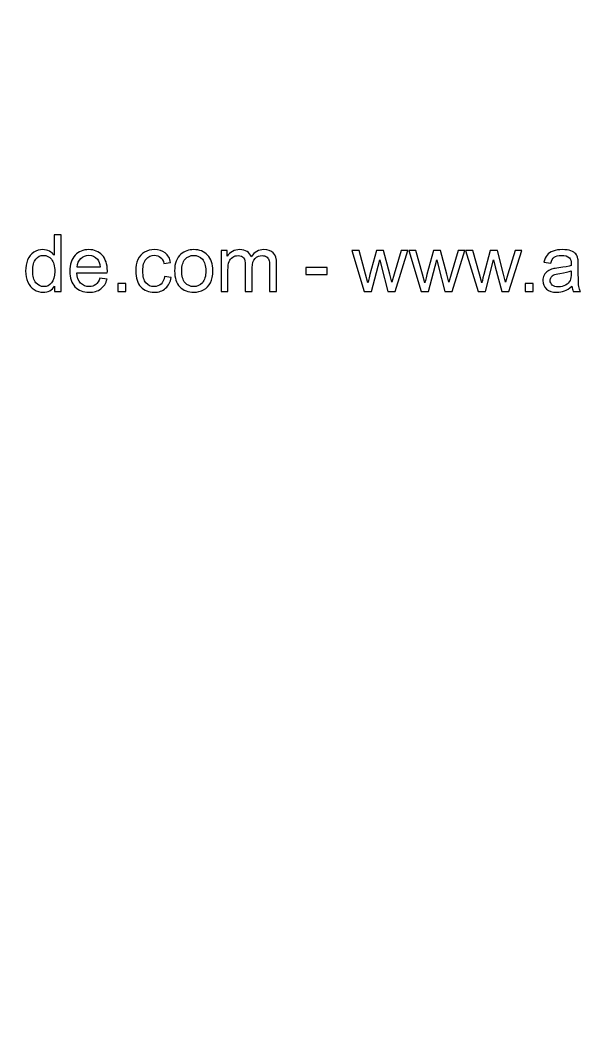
# Model space of a CAD drawing. Header units: millimetres. Extents: x -155 to 313, y -95 to 278.
# Drawn here: x -6.32 to 3.65, y 163.4 to 181.32 of the extents above; entities that cross this region are included whole.
import ezdxf

# ---------------------------------------------------------------- set-up
doc = ezdxf.new("R2010")
doc.units = ezdxf.units.MM
doc.header["$MEASUREMENT"] = 0
doc.layers.add('Layer 1', color=7, linetype='Continuous')

msp = doc.modelspace()

# ---------------------------------------------------------------- linework, layer by layer
at = {"layer": 'Layer 1', "color": 250, "lineweight": 20}
for points, knots in [([(-73.4549, 213.1171), (-73.4549, 213.1171), (-73.4549, 252.0068), (-73.4549, 252.0068), (-73.4549, 252.0068), (-73.4549, 258.2645), (-68.3312, 263.3881), (-62.0684, 263.3881), (-62.0684, 263.3881), (-62.0684, 263.3881), (-60.0864, 263.3881), (-60.0864, 263.3881), (-60.0864, 263.3881), (-59.4734, 271.3571), (-51.3971, 277.6608), (-41.5278, 277.6608), (-41.5278, 277.6608), (-31.6586, 277.6608), (-23.5874, 271.3571), (-22.9693, 263.3881), (-22.9693, 263.3881), (-22.9693, 263.3881), (-20.9873, 263.3881), (-20.9873, 263.3881), (-20.9873, 263.3881), (-14.7245, 263.3881), (-9.6008, 258.2645), (-9.6008, 252.0068), (-9.6008, 252.0068), (-9.6008, 252.0068), (-9.6008, 213.6228), (-9.6008, 213.6228), (-9.6008, 213.6228), (-7.5115, 213.2806), (-5.3762, 212.6778), (-3.2256, 211.7532), (-3.2256, 211.7532), (5.3921, 208.0599), (11.4659, 202.1036), (14.8323, 195.0285), (14.8323, 195.0285), (14.8323, 195.0285), (45.4261, 195.0285), (45.4261, 195.0285), (45.4261, 195.0285), (52.9506, 195.0285), (59.0908, 188.8986), (59.0908, 181.328), (59.0908, 181.328), (66.7124, 179.1519), (72.2907, 172.1024), (72.2907, 163.7401), (72.2907, 163.7401), (72.2907, 155.3777), (66.7124, 148.3282), (59.0908, 146.1521), (59.0908, 146.1521), (59.0908, 138.6122), (52.9506, 132.472), (45.4261, 132.472), (45.4261, 132.472), (45.4261, 132.472), (-4.564, 132.472), (-4.564, 132.472), (-4.564, 132.472), (-4.564, 132.472), (-4.564, -38.7846), (-4.564, -38.7846), (-4.564, -38.7846), (-4.564, -47.7957), (-11.9404, -55.167), (-20.9515, -55.167), (-20.9515, -55.167), (-20.9515, -55.167), (-22.4278, -55.167), (-22.4278, -55.167), (-22.4278, -55.167), (-22.4278, -55.167), (-22.4278, -59.9637), (-22.4278, -59.9637), (-22.4278, -59.9637), (-35.1629, -59.9637), (-47.8928, -59.9637), (-60.6279, -59.9637), (-60.6279, -59.9637), (-60.6279, -59.9637), (-60.6279, -55.167), (-60.6279, -55.167), (-60.6279, -55.167), (-60.6279, -55.167), (-62.1042, -55.167), (-62.1042, -55.167), (-62.1042, -55.167), (-71.1153, -55.167), (-78.4917, -47.7957), (-78.4917, -38.7846), (-78.4917, -38.7846), (-78.4917, -38.7846), (-78.4917, 132.472), (-78.4917, 132.472), (-78.4917, 132.472), (-95.155, 132.472), (-111.8184, 132.472), (-128.4817, 132.472), (-128.4817, 132.472), (-136.0063, 132.472), (-142.1516, 138.6122), (-142.1516, 146.1521), (-142.1516, 146.1521), (-149.7681, 148.3282), (-155.3464, 155.3777), (-155.3464, 163.7401), (-155.3464, 163.7401), (-155.3464, 172.1024), (-149.7681, 179.1519), (-142.1516, 181.328), (-142.1516, 181.328), (-142.1516, 188.8986), (-136.0063, 195.0285), (-128.4817, 195.0285), (-128.4817, 195.0285), (-128.4817, 195.0285), (-98.1128, 195.0285), (-98.1128, 195.0285), (-98.1128, 195.0285), (-92.9891, 206.3179), (-83.3906, 211.7992), (-73.4549, 213.1171)], [0, 0, 0, 0, 0.030303, 0.030303, 0.030303, 0.030303, 0.0606061, 0.0606061, 0.0606061, 0.0606061, 0.0909091, 0.0909091, 0.0909091, 0.0909091, 0.1212121, 0.1212121, 0.1212121, 0.1212121, 0.1515152, 0.1515152, 0.1515152, 0.1515152, 0.1818182, 0.1818182, 0.1818182, 0.1818182, 0.2121212, 0.2121212, 0.2121212, 0.2121212, 0.2424242, 0.2424242, 0.2424242, 0.2424242, 0.2727273, 0.2727273, 0.2727273, 0.2727273, 0.3030303, 0.3030303, 0.3030303, 0.3030303, 0.3333333, 0.3333333, 0.3333333, 0.3333333, 0.3636364, 0.3636364, 0.3636364, 0.3636364, 0.3939394, 0.3939394, 0.3939394, 0.3939394, 0.4242424, 0.4242424, 0.4242424, 0.4242424, 0.4545455, 0.4545455, 0.4545455, 0.4545455, 0.4848485, 0.4848485, 0.4848485, 0.4848485, 0.5151515, 0.5151515, 0.5151515, 0.5151515, 0.5454545, 0.5454545, 0.5454545, 0.5454545, 0.5757576, 0.5757576, 0.5757576, 0.5757576, 0.6060606, 0.6060606, 0.6060606, 0.6060606, 0.6363636, 0.6363636, 0.6363636, 0.6363636, 0.6666667, 0.6666667, 0.6666667, 0.6666667, 0.6969697, 0.6969697, 0.6969697, 0.6969697, 0.7272727, 0.7272727, 0.7272727, 0.7272727, 0.7575758, 0.7575758, 0.7575758, 0.7575758, 0.7878788, 0.7878788, 0.7878788, 0.7878788, 0.8181818, 0.8181818, 0.8181818, 0.8181818, 0.8484848, 0.8484848, 0.8484848, 0.8484848, 0.8787879, 0.8787879, 0.8787879, 0.8787879, 0.9090909, 0.9090909, 0.9090909, 0.9090909, 0.9393939, 0.9393939, 0.9393939, 0.9393939, 1, 1, 1, 1]), ([(-29.9881, 204.198), (-30.0546, 203.5288), (-30.121, 202.5225), (-29.9422, 202.2313), (-29.9422, 202.2313), (-29.6714, 201.7766), (-29.4007, 202.5633), (-29.2474, 202.2313), (-29.2474, 202.2313), (-29.0942, 201.8992), (-27.9193, 200.7192), (-27.6741, 200.566), (-27.6741, 200.566), (-27.434, 200.4127), (-23.4393, 198.0782), (-22.7139, 189.1182), (-22.7139, 189.1182), (-21.9885, 180.1633), (-21.5032, 176.4087), (-25.3753, 178.83), (-25.3753, 178.83), (-25.3089, 178.6206), (-25.2323, 178.3499), (-25.1557, 178.0332), (-25.1557, 178.0332), (-24.6193, 177.3231), (-24.0931, 176.3116), (-23.7407, 174.8966), (-23.7407, 174.8966), (-22.7752, 170.9632), (-20.6552, 163.5766), (-20.6552, 163.5766), (-20.6552, 163.5766), (-20.6552, 163.5766), (-22.5147, 163.3978), (-22.5147, 163.3978), (-22.5147, 163.3978), (-20.6501, 151.337), (-18.7396, 135.915), (-19.0206, 130.1733), (-19.0206, 130.1733), (29.0947, 176.6488), (6.5159, 199.8304), (-11.0924, 205.6998), (-11.0924, 205.6998), (-18.4382, 208.1467), (-24.9105, 206.7215), (-29.9881, 204.198)], [0, 0, 0, 0, 0.0769231, 0.0769231, 0.0769231, 0.0769231, 0.1538462, 0.1538462, 0.1538462, 0.1538462, 0.2307692, 0.2307692, 0.2307692, 0.2307692, 0.3076923, 0.3076923, 0.3076923, 0.3076923, 0.3846154, 0.3846154, 0.3846154, 0.3846154, 0.4615385, 0.4615385, 0.4615385, 0.4615385, 0.5384615, 0.5384615, 0.5384615, 0.5384615, 0.6153846, 0.6153846, 0.6153846, 0.6153846, 0.6923077, 0.6923077, 0.6923077, 0.6923077, 0.7692308, 0.7692308, 0.7692308, 0.7692308, 0.8461538, 0.8461538, 0.8461538, 0.8461538, 1, 1, 1, 1]), ([(53.8088, 183.0087), (53.8088, 183.0087), (51.9954, 185.0316), (51.9954, 185.0316), (51.9954, 185.0316), (51.9954, 185.0316), (49.196, 182.8912), (49.196, 182.8912), (49.196, 182.8912), (48.6954, 182.2884), (48.1794, 181.6345), (47.7146, 181.0471), (47.7146, 181.0471), (46.8155, 179.9079), (46.1259, 179.0344), (45.4669, 178.3448), (45.4669, 178.3448), (44.8028, 177.6551), (44.1745, 177.1443), (43.5258, 176.8889), (43.5258, 176.8889), (42.8821, 176.6335), (42.2231, 176.6335), (41.8042, 176.7101), (41.8042, 176.7101), (41.3803, 176.7867), (41.2015, 176.9349), (41.1861, 177.2976), (41.1861, 177.2976), (41.1708, 177.6551), (41.3241, 178.2273), (41.2934, 178.7688), (41.2934, 178.7688), (41.2628, 179.3051), (41.0533, 179.816), (40.9307, 180.0714), (40.9307, 180.0714), (40.8132, 180.3268), (40.7826, 180.3268), (40.6038, 180.6282), (40.6038, 180.6282), (40.4199, 180.9296), (40.093, 181.5272), (39.6996, 182.1147), (39.6996, 182.1147), (39.5208, 182.3854), (39.3267, 182.6511), (39.1326, 182.8912), (39.1326, 182.8912), (39.1326, 182.8912), (38.3306, 183.8975), (38.3306, 183.8975), (38.3306, 183.8975), (36.9003, 182.2833), (37.4877, 181.9972), (36.7112, 180.0714), (36.7112, 180.0714), (36.0676, 178.4674), (34.8058, 176.516), (33.6054, 175.0141), (33.6054, 175.0141), (32.4049, 173.5123), (31.2658, 172.46), (30.5915, 171.7397), (30.5915, 171.7397), (29.9121, 171.0194), (29.7026, 170.6312), (29.6005, 170.1663), (29.6005, 170.1663), (29.4932, 169.7015), (29.4932, 169.16), (29.3604, 168.8893), (29.3604, 168.8893), (29.2224, 168.6185), (28.9517, 168.6185), (28.5481, 168.7411), (28.5481, 168.7411), (28.1446, 168.8586), (27.6031, 169.0987), (26.985, 169.6861), (26.985, 169.6861), (26.372, 170.2685), (25.6824, 171.1982), (24.8855, 171.8163), (24.8855, 171.8163), (24.0886, 172.4293), (23.1895, 172.7307), (22.3313, 172.746), (22.3313, 172.746), (21.4782, 172.7614), (20.666, 172.4906), (19.9457, 171.9083), (19.9457, 171.9083), (19.2255, 171.3208), (18.5971, 170.4217), (18.1425, 169.7321), (18.1425, 169.7321), (17.693, 169.0374), (17.4273, 168.5572), (17.1566, 168.2456), (17.1566, 168.2456), (16.8858, 167.9289), (16.6151, 167.7807), (16.6917, 167.6428), (16.6917, 167.6428), (16.7632, 167.51), (17.1821, 167.3874), (17.5908, 167.2393), (17.5908, 167.2393), (17.9943, 167.086), (18.3826, 166.9072), (18.6431, 166.6058), (18.6431, 166.6058), (18.8934, 166.3095), (19.016, 165.8856), (19.3021, 165.5433), (19.3021, 165.5433), (19.5881, 165.1959), (20.0377, 164.9252), (20.3237, 164.7617), (20.3237, 164.7617), (20.6047, 164.5983), (20.7273, 164.537), (20.758, 164.1896), (20.758, 164.1896), (20.7886, 163.8473), (20.7273, 163.2139), (20.758, 162.8103), (20.758, 162.8103), (20.7886, 162.4068), (20.9061, 162.2229), (20.998, 162.1054), (20.998, 162.1054), (21.09, 161.9828), (21.1462, 161.9215), (21.1615, 161.4566), (21.1615, 161.4566), (21.1768, 160.9918), (21.1462, 160.1234), (21.09, 159.2498), (21.09, 159.2498), (21.0287, 158.3814), (20.9367, 157.513), (20.9827, 156.4607), (20.9827, 156.4607), (21.0287, 155.4084), (21.2075, 154.1773), (21.7796, 152.7827), (21.7796, 152.7827), (22.3466, 151.3881), (23.307, 149.825), (24.1346, 148.7573), (24.1346, 148.7573), (24.9621, 147.6948), (25.6517, 147.1227), (26.4027, 146.3564), (26.4027, 146.3564), (27.1536, 145.5902), (27.9607, 144.6298), (28.5941, 143.7921), (28.5941, 143.7921), (29.2224, 142.9492), (29.672, 142.2289), (30.1368, 141.4167), (30.1368, 141.4167), (30.6017, 140.6096), (31.087, 139.7054), (31.8328, 138.9596), (31.8328, 138.9596), (32.3794, 138.413), (33.0741, 137.943), (34.0089, 137.5905), (34.0089, 137.5905), (34.0089, 137.5905), (-6.3111, 137.5905), (-6.3111, 137.5905), (-6.3111, 137.5905), (1.3412, 145.9222), (8.9935, 155.204), (13.1159, 162.8512), (13.1159, 162.8512), (17.9688, 171.8623), (19.0977, 181.4251), (16.7428, 189.91), (16.7428, 189.91), (16.7428, 189.91), (45.4261, 189.91), (45.4261, 189.91), (45.4261, 189.91), (49.5587, 189.91), (53.0375, 186.9267), (53.8088, 183.0087)], [0, 0, 0, 0, 0.0204082, 0.0204082, 0.0204082, 0.0204082, 0.0408163, 0.0408163, 0.0408163, 0.0408163, 0.0612245, 0.0612245, 0.0612245, 0.0612245, 0.0816327, 0.0816327, 0.0816327, 0.0816327, 0.1020408, 0.1020408, 0.1020408, 0.1020408, 0.122449, 0.122449, 0.122449, 0.122449, 0.1428571, 0.1428571, 0.1428571, 0.1428571, 0.1632653, 0.1632653, 0.1632653, 0.1632653, 0.1836735, 0.1836735, 0.1836735, 0.1836735, 0.2040816, 0.2040816, 0.2040816, 0.2040816, 0.2244898, 0.2244898, 0.2244898, 0.2244898, 0.244898, 0.244898, 0.244898, 0.244898, 0.2653061, 0.2653061, 0.2653061, 0.2653061, 0.2857143, 0.2857143, 0.2857143, 0.2857143, 0.3061224, 0.3061224, 0.3061224, 0.3061224, 0.3265306, 0.3265306, 0.3265306, 0.3265306, 0.3469388, 0.3469388, 0.3469388, 0.3469388, 0.3673469, 0.3673469, 0.3673469, 0.3673469, 0.3877551, 0.3877551, 0.3877551, 0.3877551, 0.4081633, 0.4081633, 0.4081633, 0.4081633, 0.4285714, 0.4285714, 0.4285714, 0.4285714, 0.4489796, 0.4489796, 0.4489796, 0.4489796, 0.4693878, 0.4693878, 0.4693878, 0.4693878, 0.4897959, 0.4897959, 0.4897959, 0.4897959, 0.5102041, 0.5102041, 0.5102041, 0.5102041, 0.5306122, 0.5306122, 0.5306122, 0.5306122, 0.5510204, 0.5510204, 0.5510204, 0.5510204, 0.5714286, 0.5714286, 0.5714286, 0.5714286, 0.5918367, 0.5918367, 0.5918367, 0.5918367, 0.6122449, 0.6122449, 0.6122449, 0.6122449, 0.6326531, 0.6326531, 0.6326531, 0.6326531, 0.6530612, 0.6530612, 0.6530612, 0.6530612, 0.6734694, 0.6734694, 0.6734694, 0.6734694, 0.6938776, 0.6938776, 0.6938776, 0.6938776, 0.7142857, 0.7142857, 0.7142857, 0.7142857, 0.7346939, 0.7346939, 0.7346939, 0.7346939, 0.755102, 0.755102, 0.755102, 0.755102, 0.7755102, 0.7755102, 0.7755102, 0.7755102, 0.7959184, 0.7959184, 0.7959184, 0.7959184, 0.8163265, 0.8163265, 0.8163265, 0.8163265, 0.8367347, 0.8367347, 0.8367347, 0.8367347, 0.8571429, 0.8571429, 0.8571429, 0.8571429, 0.877551, 0.877551, 0.877551, 0.877551, 0.8979592, 0.8979592, 0.8979592, 0.8979592, 0.9183673, 0.9183673, 0.9183673, 0.9183673, 0.9387755, 0.9387755, 0.9387755, 0.9387755, 0.9591837, 0.9591837, 0.9591837, 0.9591837, 1, 1, 1, 1])]:
    msp.add_open_spline(points, degree=3, knots=knots, dxfattribs=at)
at = {"layer": 'Layer 1', "color": 7}
for points, knots in [([(-5.7156, 176.5313), (-5.7156, 176.5313), (-5.7156, 176.623), (-5.7156, 176.623), (-5.7156, 176.623), (-5.7614, 176.5517), (-5.8287, 176.516), (-5.9177, 176.516), (-5.9177, 176.516), (-5.9753, 176.516), (-6.0282, 176.5318), (-6.0763, 176.5636), (-6.0763, 176.5636), (-6.1246, 176.5952), (-6.162, 176.6395), (-6.1887, 176.6962), (-6.1887, 176.6962), (-6.2152, 176.7531), (-6.2284, 176.8183), (-6.2284, 176.8922), (-6.2284, 176.8922), (-6.2284, 176.9642), (-6.2163, 177.0294), (-6.1924, 177.0882), (-6.1924, 177.0882), (-6.1683, 177.1467), (-6.1323, 177.1918), (-6.0842, 177.2229), (-6.0842, 177.2229), (-6.0364, 177.2542), (-5.9825, 177.2698), (-5.9233, 177.2698), (-5.9233, 177.2698), (-5.8796, 177.2698), (-5.8408, 177.2605), (-5.8069, 177.2422), (-5.8069, 177.2422), (-5.773, 177.2238), (-5.7454, 177.1997), (-5.724, 177.1702), (-5.724, 177.1702), (-5.724, 177.1702), (-5.724, 177.529), (-5.724, 177.529), (-5.724, 177.529), (-5.724, 177.529), (-5.6014, 177.529), (-5.6014, 177.529), (-5.6014, 177.529), (-5.6014, 177.529), (-5.6014, 176.5313), (-5.6014, 176.5313), (-5.6014, 176.5313), (-5.6014, 176.5313), (-5.7156, 176.5313), (-5.7156, 176.5313)], [0, 0, 0, 0, 0.0666667, 0.0666667, 0.0666667, 0.0666667, 0.1333333, 0.1333333, 0.1333333, 0.1333333, 0.2, 0.2, 0.2, 0.2, 0.2666667, 0.2666667, 0.2666667, 0.2666667, 0.3333333, 0.3333333, 0.3333333, 0.3333333, 0.4, 0.4, 0.4, 0.4, 0.4666667, 0.4666667, 0.4666667, 0.4666667, 0.5333333, 0.5333333, 0.5333333, 0.5333333, 0.6, 0.6, 0.6, 0.6, 0.6666667, 0.6666667, 0.6666667, 0.6666667, 0.7333333, 0.7333333, 0.7333333, 0.7333333, 0.8, 0.8, 0.8, 0.8, 0.8666667, 0.8666667, 0.8666667, 0.8666667, 1, 1, 1, 1]), ([(-4.9142, 176.7654), (-4.9142, 176.7654), (-4.7874, 176.7487), (-4.7874, 176.7487), (-4.7874, 176.7487), (-4.8071, 176.6751), (-4.844, 176.6177), (-4.8979, 176.577), (-4.8979, 176.577), (-4.9518, 176.5364), (-5.0205, 176.516), (-5.1044, 176.516), (-5.1044, 176.516), (-5.2098, 176.516), (-5.2934, 176.5485), (-5.3552, 176.6135), (-5.3552, 176.6135), (-5.417, 176.6783), (-5.4478, 176.7696), (-5.4478, 176.8868), (-5.4478, 176.8868), (-5.4478, 177.0081), (-5.4167, 177.1024), (-5.3543, 177.1692), (-5.3543, 177.1692), (-5.2918, 177.2364), (-5.2107, 177.2698), (-5.1111, 177.2698), (-5.1111, 177.2698), (-5.0147, 177.2698), (-4.936, 177.2371), (-4.8749, 177.1713), (-4.8749, 177.1713), (-4.8138, 177.1056), (-4.7832, 177.0132), (-4.7832, 176.894), (-4.7832, 176.894), (-4.7832, 176.8868), (-4.7834, 176.8759), (-4.7839, 176.8615), (-4.7839, 176.8615), (-4.7839, 176.8615), (-5.3224, 176.8615), (-5.3224, 176.8615), (-5.3224, 176.8615), (-5.3178, 176.7823), (-5.2955, 176.7215), (-5.2551, 176.6795), (-5.2551, 176.6795), (-5.2149, 176.6374), (-5.1645, 176.6163), (-5.1044, 176.6163), (-5.1044, 176.6163), (-5.0596, 176.6163), (-5.0212, 176.6281), (-4.9896, 176.6518), (-4.9896, 176.6518), (-4.9578, 176.6755), (-4.9328, 176.7134), (-4.9142, 176.7654)], [0, 0, 0, 0, 0.0625, 0.0625, 0.0625, 0.0625, 0.125, 0.125, 0.125, 0.125, 0.1875, 0.1875, 0.1875, 0.1875, 0.25, 0.25, 0.25, 0.25, 0.3125, 0.3125, 0.3125, 0.3125, 0.375, 0.375, 0.375, 0.375, 0.4375, 0.4375, 0.4375, 0.4375, 0.5, 0.5, 0.5, 0.5, 0.5625, 0.5625, 0.5625, 0.5625, 0.625, 0.625, 0.625, 0.625, 0.6875, 0.6875, 0.6875, 0.6875, 0.75, 0.75, 0.75, 0.75, 0.8125, 0.8125, 0.8125, 0.8125, 0.875, 0.875, 0.875, 0.875, 1, 1, 1, 1]), ([(-3.773, 176.796), (-3.773, 176.796), (-3.6531, 176.7793), (-3.6531, 176.7793), (-3.6531, 176.7793), (-3.6664, 176.6969), (-3.6998, 176.6326), (-3.7539, 176.5859), (-3.7539, 176.5859), (-3.808, 176.5392), (-3.8747, 176.516), (-3.9534, 176.516), (-3.9534, 176.516), (-4.0521, 176.516), (-4.1315, 176.5483), (-4.1915, 176.6128), (-4.1915, 176.6128), (-4.2516, 176.6774), (-4.2816, 176.7698), (-4.2816, 176.8901), (-4.2816, 176.8901), (-4.2816, 176.9681), (-4.2686, 177.0362), (-4.2428, 177.0947), (-4.2428, 177.0947), (-4.217, 177.153), (-4.1778, 177.1969), (-4.1248, 177.2259), (-4.1248, 177.2259), (-4.0721, 177.2552), (-4.0147, 177.2698), (-3.9525, 177.2698), (-3.9525, 177.2698), (-3.8742, 177.2698), (-3.8099, 177.2501), (-3.7602, 177.2104), (-3.7602, 177.2104), (-3.7103, 177.1706), (-3.6782, 177.1142), (-3.6643, 177.0413), (-3.6643, 177.0413), (-3.6643, 177.0413), (-3.7827, 177.0232), (-3.7827, 177.0232), (-3.7827, 177.0232), (-3.7941, 177.0717), (-3.8141, 177.1082), (-3.8431, 177.1328), (-3.8431, 177.1328), (-3.8719, 177.1572), (-3.9067, 177.1695), (-3.9476, 177.1695), (-3.9476, 177.1695), (-4.0094, 177.1695), (-4.0595, 177.1474), (-4.0983, 177.1033), (-4.0983, 177.1033), (-4.1369, 177.0589), (-4.1562, 176.9893), (-4.1562, 176.8936), (-4.1562, 176.8936), (-4.1562, 176.7965), (-4.1376, 176.7261), (-4.1004, 176.6823), (-4.1004, 176.6823), (-4.063, 176.6384), (-4.0145, 176.6163), (-3.9548, 176.6163), (-3.9548, 176.6163), (-3.9065, 176.6163), (-3.8663, 176.6309), (-3.8343, 176.6604), (-3.8343, 176.6604), (-3.802, 176.6897), (-3.7816, 176.735), (-3.773, 176.796)], [0, 0, 0, 0, 0.05, 0.05, 0.05, 0.05, 0.1, 0.1, 0.1, 0.1, 0.15, 0.15, 0.15, 0.15, 0.2, 0.2, 0.2, 0.2, 0.25, 0.25, 0.25, 0.25, 0.3, 0.3, 0.3, 0.3, 0.35, 0.35, 0.35, 0.35, 0.4, 0.4, 0.4, 0.4, 0.45, 0.45, 0.45, 0.45, 0.5, 0.5, 0.5, 0.5, 0.55, 0.55, 0.55, 0.55, 0.6, 0.6, 0.6, 0.6, 0.65, 0.65, 0.65, 0.65, 0.7, 0.7, 0.7, 0.7, 0.75, 0.75, 0.75, 0.75, 0.8, 0.8, 0.8, 0.8, 0.85, 0.85, 0.85, 0.85, 0.9, 0.9, 0.9, 0.9, 1, 1, 1, 1]), ([(-3.5946, 176.8929), (-3.5946, 177.0264), (-3.5575, 177.1254), (-3.4829, 177.1897), (-3.4829, 177.1897), (-3.4209, 177.2431), (-3.345, 177.2698), (-3.2556, 177.2698), (-3.2556, 177.2698), (-3.1564, 177.2698), (-3.0751, 177.2373), (-3.0119, 177.1723), (-3.0119, 177.1723), (-2.949, 177.1075), (-2.9174, 177.0176), (-2.9174, 176.9031), (-2.9174, 176.9031), (-2.9174, 176.8102), (-2.9314, 176.7373), (-2.9592, 176.6841), (-2.9592, 176.6841), (-2.9871, 176.6309), (-3.0277, 176.5896), (-3.0811, 176.5601), (-3.0811, 176.5601), (-3.1343, 176.5306), (-3.1926, 176.516), (-3.2556, 176.516), (-3.2556, 176.516), (-3.3568, 176.516), (-3.4386, 176.5483), (-3.501, 176.613), (-3.501, 176.613), (-3.5635, 176.6778), (-3.5946, 176.7712), (-3.5946, 176.8929)], [0, 0, 0, 0, 0.1, 0.1, 0.1, 0.1, 0.2, 0.2, 0.2, 0.2, 0.3, 0.3, 0.3, 0.3, 0.4, 0.4, 0.4, 0.4, 0.5, 0.5, 0.5, 0.5, 0.6, 0.6, 0.6, 0.6, 0.7, 0.7, 0.7, 0.7, 0.8, 0.8, 0.8, 0.8, 1, 1, 1, 1]), ([(-2.7736, 176.5313), (-2.7736, 176.5313), (-2.7736, 177.2545), (-2.7736, 177.2545), (-2.7736, 177.2545), (-2.7736, 177.2545), (-2.6636, 177.2545), (-2.6636, 177.2545), (-2.6636, 177.2545), (-2.6636, 177.2545), (-2.6636, 177.1523), (-2.6636, 177.1523), (-2.6636, 177.1523), (-2.641, 177.1876), (-2.6108, 177.2162), (-2.5732, 177.2375), (-2.5732, 177.2375), (-2.5356, 177.2591), (-2.4929, 177.2698), (-2.4448, 177.2698), (-2.4448, 177.2698), (-2.3914, 177.2698), (-2.3475, 177.2587), (-2.3133, 177.2366), (-2.3133, 177.2366), (-2.2792, 177.2143), (-2.2551, 177.1834), (-2.2411, 177.1435), (-2.2411, 177.1435), (-2.1835, 177.2278), (-2.109, 177.2698), (-2.017, 177.2698), (-2.017, 177.2698), (-1.945, 177.2698), (-1.8895, 177.2501), (-1.851, 177.2104), (-1.851, 177.2104), (-1.8122, 177.1706), (-1.7927, 177.1096), (-1.7927, 177.0271), (-1.7927, 177.0271), (-1.7927, 177.0271), (-1.7927, 176.5313), (-1.7927, 176.5313), (-1.7927, 176.5313), (-1.7927, 176.5313), (-1.9153, 176.5313), (-1.9153, 176.5313), (-1.9153, 176.5313), (-1.9153, 176.5313), (-1.9153, 176.9865), (-1.9153, 176.9865), (-1.9153, 176.9865), (-1.9153, 177.0352), (-1.9195, 177.0705), (-1.9274, 177.0921), (-1.9274, 177.0921), (-1.9353, 177.1137), (-1.9497, 177.1309), (-1.9708, 177.1442), (-1.9708, 177.1442), (-1.9917, 177.1574), (-2.0163, 177.1639), (-2.0444, 177.1639), (-2.0444, 177.1639), (-2.0955, 177.1639), (-2.1378, 177.147), (-2.1715, 177.1133), (-2.1715, 177.1133), (-2.2051, 177.0794), (-2.2218, 177.0253), (-2.2218, 176.9509), (-2.2218, 176.9509), (-2.2218, 176.9509), (-2.2218, 176.5313), (-2.2218, 176.5313), (-2.2218, 176.5313), (-2.2218, 176.5313), (-2.3445, 176.5313), (-2.3445, 176.5313), (-2.3445, 176.5313), (-2.3445, 176.5313), (-2.3445, 177.0006), (-2.3445, 177.0006), (-2.3445, 177.0006), (-2.3445, 177.055), (-2.3545, 177.0959), (-2.3744, 177.123), (-2.3744, 177.123), (-2.3944, 177.1502), (-2.4271, 177.1639), (-2.4724, 177.1639), (-2.4724, 177.1639), (-2.5068, 177.1639), (-2.5386, 177.1548), (-2.5679, 177.1367), (-2.5679, 177.1367), (-2.5971, 177.1186), (-2.6183, 177.0921), (-2.6315, 177.0571), (-2.6315, 177.0571), (-2.6445, 177.0222), (-2.651, 176.9718), (-2.651, 176.9061), (-2.651, 176.9061), (-2.651, 176.9061), (-2.651, 176.5313), (-2.651, 176.5313), (-2.651, 176.5313), (-2.651, 176.5313), (-2.7736, 176.5313), (-2.7736, 176.5313)], [0, 0, 0, 0, 0.0344828, 0.0344828, 0.0344828, 0.0344828, 0.0689655, 0.0689655, 0.0689655, 0.0689655, 0.1034483, 0.1034483, 0.1034483, 0.1034483, 0.137931, 0.137931, 0.137931, 0.137931, 0.1724138, 0.1724138, 0.1724138, 0.1724138, 0.2068966, 0.2068966, 0.2068966, 0.2068966, 0.2413793, 0.2413793, 0.2413793, 0.2413793, 0.2758621, 0.2758621, 0.2758621, 0.2758621, 0.3103448, 0.3103448, 0.3103448, 0.3103448, 0.3448276, 0.3448276, 0.3448276, 0.3448276, 0.3793103, 0.3793103, 0.3793103, 0.3793103, 0.4137931, 0.4137931, 0.4137931, 0.4137931, 0.4482759, 0.4482759, 0.4482759, 0.4482759, 0.4827586, 0.4827586, 0.4827586, 0.4827586, 0.5172414, 0.5172414, 0.5172414, 0.5172414, 0.5517241, 0.5517241, 0.5517241, 0.5517241, 0.5862069, 0.5862069, 0.5862069, 0.5862069, 0.6206897, 0.6206897, 0.6206897, 0.6206897, 0.6551724, 0.6551724, 0.6551724, 0.6551724, 0.6896552, 0.6896552, 0.6896552, 0.6896552, 0.7241379, 0.7241379, 0.7241379, 0.7241379, 0.7586207, 0.7586207, 0.7586207, 0.7586207, 0.7931034, 0.7931034, 0.7931034, 0.7931034, 0.8275862, 0.8275862, 0.8275862, 0.8275862, 0.862069, 0.862069, 0.862069, 0.862069, 0.8965517, 0.8965517, 0.8965517, 0.8965517, 0.9310345, 0.9310345, 0.9310345, 0.9310345, 1, 1, 1, 1]), ([(-0.2447, 176.5313), (-0.2447, 176.5313), (-0.4632, 177.2545), (-0.4632, 177.2545), (-0.4632, 177.2545), (-0.4632, 177.2545), (-0.335, 177.2545), (-0.335, 177.2545), (-0.335, 177.2545), (-0.335, 177.2545), (-0.2196, 176.8372), (-0.2196, 176.8372), (-0.2196, 176.8372), (-0.2196, 176.8372), (-0.1787, 176.6818), (-0.1787, 176.6818), (-0.1787, 176.6818), (-0.1771, 176.6895), (-0.1646, 176.7391), (-0.1413, 176.8309), (-0.1413, 176.8309), (-0.1413, 176.8309), (-0.0269, 177.2545), (-0.0269, 177.2545), (-0.0269, 177.2545), (-0.0269, 177.2545), (0.0988, 177.2545), (0.0988, 177.2545), (0.0988, 177.2545), (0.0988, 177.2545), (0.2077, 176.8346), (0.2077, 176.8346), (0.2077, 176.8346), (0.2077, 176.8346), (0.2432, 176.6969), (0.2432, 176.6969), (0.2432, 176.6969), (0.2432, 176.6969), (0.2848, 176.8365), (0.2848, 176.8365), (0.2848, 176.8365), (0.2848, 176.8365), (0.4097, 177.2545), (0.4097, 177.2545), (0.4097, 177.2545), (0.4097, 177.2545), (0.5289, 177.2545), (0.5289, 177.2545), (0.5289, 177.2545), (0.5289, 177.2545), (0.302, 176.5313), (0.302, 176.5313), (0.302, 176.5313), (0.302, 176.5313), (0.1752, 176.5313), (0.1752, 176.5313), (0.1752, 176.5313), (0.1752, 176.5313), (0.0605, 176.964), (0.0605, 176.964), (0.0605, 176.964), (0.0605, 176.964), (0.0314, 177.0877), (0.0314, 177.0877), (0.0314, 177.0877), (0.0314, 177.0877), (-0.1149, 176.5313), (-0.1149, 176.5313), (-0.1149, 176.5313), (-0.1149, 176.5313), (-0.2447, 176.5313), (-0.2447, 176.5313)], [0, 0, 0, 0, 0.0526316, 0.0526316, 0.0526316, 0.0526316, 0.1052632, 0.1052632, 0.1052632, 0.1052632, 0.1578947, 0.1578947, 0.1578947, 0.1578947, 0.2105263, 0.2105263, 0.2105263, 0.2105263, 0.2631579, 0.2631579, 0.2631579, 0.2631579, 0.3157895, 0.3157895, 0.3157895, 0.3157895, 0.3684211, 0.3684211, 0.3684211, 0.3684211, 0.4210526, 0.4210526, 0.4210526, 0.4210526, 0.4736842, 0.4736842, 0.4736842, 0.4736842, 0.5263158, 0.5263158, 0.5263158, 0.5263158, 0.5789474, 0.5789474, 0.5789474, 0.5789474, 0.6315789, 0.6315789, 0.6315789, 0.6315789, 0.6842105, 0.6842105, 0.6842105, 0.6842105, 0.7368421, 0.7368421, 0.7368421, 0.7368421, 0.7894737, 0.7894737, 0.7894737, 0.7894737, 0.8421053, 0.8421053, 0.8421053, 0.8421053, 0.8947368, 0.8947368, 0.8947368, 0.8947368, 1, 1, 1, 1]), ([(0.7616, 176.5313), (0.7616, 176.5313), (0.5431, 177.2545), (0.5431, 177.2545), (0.5431, 177.2545), (0.5431, 177.2545), (0.6713, 177.2545), (0.6713, 177.2545), (0.6713, 177.2545), (0.6713, 177.2545), (0.7867, 176.8372), (0.7867, 176.8372), (0.7867, 176.8372), (0.7867, 176.8372), (0.8276, 176.6818), (0.8276, 176.6818), (0.8276, 176.6818), (0.8292, 176.6895), (0.8417, 176.7391), (0.865, 176.8309), (0.865, 176.8309), (0.865, 176.8309), (0.9794, 177.2545), (0.9794, 177.2545), (0.9794, 177.2545), (0.9794, 177.2545), (1.1051, 177.2545), (1.1051, 177.2545), (1.1051, 177.2545), (1.1051, 177.2545), (1.214, 176.8346), (1.214, 176.8346), (1.214, 176.8346), (1.214, 176.8346), (1.2495, 176.6969), (1.2495, 176.6969), (1.2495, 176.6969), (1.2495, 176.6969), (1.2911, 176.8365), (1.2911, 176.8365), (1.2911, 176.8365), (1.2911, 176.8365), (1.416, 177.2545), (1.416, 177.2545), (1.416, 177.2545), (1.416, 177.2545), (1.5352, 177.2545), (1.5352, 177.2545), (1.5352, 177.2545), (1.5352, 177.2545), (1.3083, 176.5313), (1.3083, 176.5313), (1.3083, 176.5313), (1.3083, 176.5313), (1.1815, 176.5313), (1.1815, 176.5313), (1.1815, 176.5313), (1.1815, 176.5313), (1.0668, 176.964), (1.0668, 176.964), (1.0668, 176.964), (1.0668, 176.964), (1.0377, 177.0877), (1.0377, 177.0877), (1.0377, 177.0877), (1.0377, 177.0877), (0.8914, 176.5313), (0.8914, 176.5313), (0.8914, 176.5313), (0.8914, 176.5313), (0.7616, 176.5313), (0.7616, 176.5313)], [0, 0, 0, 0, 0.0526316, 0.0526316, 0.0526316, 0.0526316, 0.1052632, 0.1052632, 0.1052632, 0.1052632, 0.1578947, 0.1578947, 0.1578947, 0.1578947, 0.2105263, 0.2105263, 0.2105263, 0.2105263, 0.2631579, 0.2631579, 0.2631579, 0.2631579, 0.3157895, 0.3157895, 0.3157895, 0.3157895, 0.3684211, 0.3684211, 0.3684211, 0.3684211, 0.4210526, 0.4210526, 0.4210526, 0.4210526, 0.4736842, 0.4736842, 0.4736842, 0.4736842, 0.5263158, 0.5263158, 0.5263158, 0.5263158, 0.5789474, 0.5789474, 0.5789474, 0.5789474, 0.6315789, 0.6315789, 0.6315789, 0.6315789, 0.6842105, 0.6842105, 0.6842105, 0.6842105, 0.7368421, 0.7368421, 0.7368421, 0.7368421, 0.7894737, 0.7894737, 0.7894737, 0.7894737, 0.8421053, 0.8421053, 0.8421053, 0.8421053, 0.8947368, 0.8947368, 0.8947368, 0.8947368, 1, 1, 1, 1]), ([(1.7679, 176.5313), (1.7679, 176.5313), (1.5494, 177.2545), (1.5494, 177.2545), (1.5494, 177.2545), (1.5494, 177.2545), (1.6776, 177.2545), (1.6776, 177.2545), (1.6776, 177.2545), (1.6776, 177.2545), (1.793, 176.8372), (1.793, 176.8372), (1.793, 176.8372), (1.793, 176.8372), (1.8339, 176.6818), (1.8339, 176.6818), (1.8339, 176.6818), (1.8355, 176.6895), (1.848, 176.7391), (1.8713, 176.8309), (1.8713, 176.8309), (1.8713, 176.8309), (1.9857, 177.2545), (1.9857, 177.2545), (1.9857, 177.2545), (1.9857, 177.2545), (2.1114, 177.2545), (2.1114, 177.2545), (2.1114, 177.2545), (2.1114, 177.2545), (2.2203, 176.8346), (2.2203, 176.8346), (2.2203, 176.8346), (2.2203, 176.8346), (2.2558, 176.6969), (2.2558, 176.6969), (2.2558, 176.6969), (2.2558, 176.6969), (2.2974, 176.8365), (2.2974, 176.8365), (2.2974, 176.8365), (2.2974, 176.8365), (2.4223, 177.2545), (2.4223, 177.2545), (2.4223, 177.2545), (2.4223, 177.2545), (2.5415, 177.2545), (2.5415, 177.2545), (2.5415, 177.2545), (2.5415, 177.2545), (2.3146, 176.5313), (2.3146, 176.5313), (2.3146, 176.5313), (2.3146, 176.5313), (2.1878, 176.5313), (2.1878, 176.5313), (2.1878, 176.5313), (2.1878, 176.5313), (2.0731, 176.964), (2.0731, 176.964), (2.0731, 176.964), (2.0731, 176.964), (2.044, 177.0877), (2.044, 177.0877), (2.044, 177.0877), (2.044, 177.0877), (1.8977, 176.5313), (1.8977, 176.5313), (1.8977, 176.5313), (1.8977, 176.5313), (1.7679, 176.5313), (1.7679, 176.5313)], [0, 0, 0, 0, 0.0526316, 0.0526316, 0.0526316, 0.0526316, 0.1052632, 0.1052632, 0.1052632, 0.1052632, 0.1578947, 0.1578947, 0.1578947, 0.1578947, 0.2105263, 0.2105263, 0.2105263, 0.2105263, 0.2631579, 0.2631579, 0.2631579, 0.2631579, 0.3157895, 0.3157895, 0.3157895, 0.3157895, 0.3684211, 0.3684211, 0.3684211, 0.3684211, 0.4210526, 0.4210526, 0.4210526, 0.4210526, 0.4736842, 0.4736842, 0.4736842, 0.4736842, 0.5263158, 0.5263158, 0.5263158, 0.5263158, 0.5789474, 0.5789474, 0.5789474, 0.5789474, 0.6315789, 0.6315789, 0.6315789, 0.6315789, 0.6842105, 0.6842105, 0.6842105, 0.6842105, 0.7368421, 0.7368421, 0.7368421, 0.7368421, 0.7894737, 0.7894737, 0.7894737, 0.7894737, 0.8421053, 0.8421053, 0.8421053, 0.8421053, 0.8947368, 0.8947368, 0.8947368, 0.8947368, 1, 1, 1, 1]), ([(3.4267, 176.6219), (3.3812, 176.5831), (3.3373, 176.5559), (3.2953, 176.5399), (3.2953, 176.5399), (3.2532, 176.5239), (3.2082, 176.516), (3.1599, 176.516), (3.1599, 176.516), (3.0805, 176.516), (3.0194, 176.5352), (2.9767, 176.574), (2.9767, 176.574), (2.9339, 176.6126), (2.9126, 176.662), (2.9126, 176.7222), (2.9126, 176.7222), (2.9126, 176.7575), (2.9207, 176.7898), (2.9367, 176.819), (2.9367, 176.819), (2.953, 176.8483), (2.9741, 176.8715), (3.0001, 176.8892), (3.0001, 176.8892), (3.0264, 176.9068), (3.0556, 176.9203), (3.0884, 176.9293), (3.0884, 176.9293), (3.1125, 176.9356), (3.149, 176.9417), (3.1975, 176.9477), (3.1975, 176.9477), (3.2964, 176.9593), (3.3696, 176.9735), (3.4163, 176.9897), (3.4163, 176.9897), (3.4167, 177.0064), (3.417, 177.0171), (3.417, 177.0215), (3.417, 177.0215), (3.417, 177.0712), (3.4054, 177.1063), (3.3821, 177.1267), (3.3821, 177.1267), (3.3508, 177.1544), (3.3041, 177.1681), (3.2423, 177.1681), (3.2423, 177.1681), (3.1845, 177.1681), (3.1418, 177.1579), (3.1144, 177.1377), (3.1144, 177.1377), (3.0867, 177.1175), (3.0665, 177.0817), (3.0533, 177.0301), (3.0533, 177.0301), (3.0533, 177.0301), (2.9335, 177.0469), (2.9335, 177.0469), (2.9335, 177.0469), (2.9444, 177.0982), (2.9623, 177.1398), (2.9873, 177.1713), (2.9873, 177.1713), (3.0124, 177.2029), (3.0487, 177.2271), (3.096, 177.2443), (3.096, 177.2443), (3.1432, 177.2612), (3.1982, 177.2698), (3.2604, 177.2698), (3.2604, 177.2698), (3.3222, 177.2698), (3.3726, 177.2626), (3.4114, 177.248), (3.4114, 177.248), (3.45, 177.2333), (3.4785, 177.2152), (3.4966, 177.1932), (3.4966, 177.1932), (3.5147, 177.1711), (3.5275, 177.1432), (3.5349, 177.1096), (3.5349, 177.1096), (3.5389, 177.0887), (3.541, 177.051), (3.541, 176.9969), (3.541, 176.9969), (3.541, 176.9969), (3.541, 176.8344), (3.541, 176.8344), (3.541, 176.8344), (3.541, 176.7208), (3.5435, 176.649), (3.5486, 176.6186), (3.5486, 176.6186), (3.5535, 176.5882), (3.5637, 176.5592), (3.5786, 176.5313), (3.5786, 176.5313), (3.5786, 176.5313), (3.4504, 176.5313), (3.4504, 176.5313), (3.4504, 176.5313), (3.4381, 176.5571), (3.4302, 176.5873), (3.4267, 176.6219)], [0, 0, 0, 0, 0.0357143, 0.0357143, 0.0357143, 0.0357143, 0.0714286, 0.0714286, 0.0714286, 0.0714286, 0.1071429, 0.1071429, 0.1071429, 0.1071429, 0.1428571, 0.1428571, 0.1428571, 0.1428571, 0.1785714, 0.1785714, 0.1785714, 0.1785714, 0.2142857, 0.2142857, 0.2142857, 0.2142857, 0.25, 0.25, 0.25, 0.25, 0.2857143, 0.2857143, 0.2857143, 0.2857143, 0.3214286, 0.3214286, 0.3214286, 0.3214286, 0.3571429, 0.3571429, 0.3571429, 0.3571429, 0.3928571, 0.3928571, 0.3928571, 0.3928571, 0.4285714, 0.4285714, 0.4285714, 0.4285714, 0.4642857, 0.4642857, 0.4642857, 0.4642857, 0.5, 0.5, 0.5, 0.5, 0.5357143, 0.5357143, 0.5357143, 0.5357143, 0.5714286, 0.5714286, 0.5714286, 0.5714286, 0.6071429, 0.6071429, 0.6071429, 0.6071429, 0.6428571, 0.6428571, 0.6428571, 0.6428571, 0.6785714, 0.6785714, 0.6785714, 0.6785714, 0.7142857, 0.7142857, 0.7142857, 0.7142857, 0.75, 0.75, 0.75, 0.75, 0.7857143, 0.7857143, 0.7857143, 0.7857143, 0.8214286, 0.8214286, 0.8214286, 0.8214286, 0.8571429, 0.8571429, 0.8571429, 0.8571429, 0.8928571, 0.8928571, 0.8928571, 0.8928571, 0.9285714, 0.9285714, 0.9285714, 0.9285714, 1, 1, 1, 1]), ([(-6.103, 176.892), (-6.103, 176.7995), (-6.0835, 176.7306), (-6.0443, 176.6848), (-6.0443, 176.6848), (-6.0052, 176.6391), (-5.959, 176.6163), (-5.9058, 176.6163), (-5.9058, 176.6163), (-5.8522, 176.6163), (-5.8067, 176.6381), (-5.7691, 176.6818), (-5.7691, 176.6818), (-5.7317, 176.7254), (-5.7129, 176.7921), (-5.7129, 176.8817), (-5.7129, 176.8817), (-5.7129, 176.9802), (-5.7319, 177.0527), (-5.7702, 177.0989), (-5.7702, 177.0989), (-5.8083, 177.1451), (-5.8555, 177.1681), (-5.9114, 177.1681), (-5.9114, 177.1681), (-5.966, 177.1681), (-6.0115, 177.146), (-6.0482, 177.1017), (-6.0482, 177.1017), (-6.0847, 177.0573), (-6.103, 176.9874), (-6.103, 176.892)], [0, 0, 0, 0, 0.1111111, 0.1111111, 0.1111111, 0.1111111, 0.2222222, 0.2222222, 0.2222222, 0.2222222, 0.3333333, 0.3333333, 0.3333333, 0.3333333, 0.4444444, 0.4444444, 0.4444444, 0.4444444, 0.5555556, 0.5555556, 0.5555556, 0.5555556, 0.6666667, 0.6666667, 0.6666667, 0.6666667, 0.7777778, 0.7777778, 0.7777778, 0.7777778, 1, 1, 1, 1]), ([(-5.3155, 176.9619), (-5.3155, 176.9619), (-4.9128, 176.9619), (-4.9128, 176.9619), (-4.9128, 176.9619), (-4.9181, 177.0227), (-4.9337, 177.0682), (-4.959, 177.0986), (-4.959, 177.0986), (-4.9978, 177.1458), (-5.0484, 177.1695), (-5.1104, 177.1695), (-5.1104, 177.1695), (-5.1666, 177.1695), (-5.2138, 177.1507), (-5.2521, 177.113), (-5.2521, 177.113), (-5.2902, 177.0754), (-5.3113, 177.025), (-5.3155, 176.9619)], [0, 0, 0, 0, 0.1666667, 0.1666667, 0.1666667, 0.1666667, 0.3333333, 0.3333333, 0.3333333, 0.3333333, 0.5, 0.5, 0.5, 0.5, 0.6666667, 0.6666667, 0.6666667, 0.6666667, 1, 1, 1, 1]), ([(-3.4692, 176.8927), (-3.4692, 176.8002), (-3.449, 176.731), (-3.4086, 176.6853), (-3.4086, 176.6853), (-3.368, 176.6393), (-3.3171, 176.6163), (-3.2556, 176.6163), (-3.2556, 176.6163), (-3.1947, 176.6163), (-3.1441, 176.6393), (-3.1034, 176.6855), (-3.1034, 176.6855), (-3.063, 176.7317), (-3.0428, 176.8021), (-3.0428, 176.8966), (-3.0428, 176.8966), (-3.0428, 176.9858), (-3.0633, 177.0534), (-3.1039, 177.0991), (-3.1039, 177.0991), (-3.1445, 177.1451), (-3.1952, 177.1681), (-3.2556, 177.1681), (-3.2556, 177.1681), (-3.3171, 177.1681), (-3.368, 177.1453), (-3.4086, 177.0996), (-3.4086, 177.0996), (-3.449, 177.0538), (-3.4692, 176.9849), (-3.4692, 176.8927)], [0, 0, 0, 0, 0.1111111, 0.1111111, 0.1111111, 0.1111111, 0.2222222, 0.2222222, 0.2222222, 0.2222222, 0.3333333, 0.3333333, 0.3333333, 0.3333333, 0.4444444, 0.4444444, 0.4444444, 0.4444444, 0.5555556, 0.5555556, 0.5555556, 0.5555556, 0.6666667, 0.6666667, 0.6666667, 0.6666667, 0.7777778, 0.7777778, 0.7777778, 0.7777778, 1, 1, 1, 1]), ([(-1.2746, 176.8309), (-1.2746, 176.8309), (-1.2746, 176.9535), (-1.2746, 176.9535), (-1.2746, 176.9535), (-1.2746, 176.9535), (-0.8956, 176.9535), (-0.8956, 176.9535), (-0.8956, 176.9535), (-0.8956, 176.9535), (-0.8956, 176.8309), (-0.8956, 176.8309), (-0.8956, 176.8309), (-0.8956, 176.8309), (-1.2746, 176.8309), (-1.2746, 176.8309)], [0, 0, 0, 0, 0.2, 0.2, 0.2, 0.2, 0.4, 0.4, 0.4, 0.4, 0.6, 0.6, 0.6, 0.6, 1, 1, 1, 1]), ([(3.417, 176.8936), (3.3724, 176.8755), (3.3055, 176.8601), (3.2163, 176.8476), (3.2163, 176.8476), (3.1657, 176.8404), (3.1299, 176.8323), (3.109, 176.8232), (3.109, 176.8232), (3.0881, 176.8142), (3.0721, 176.8009), (3.0607, 176.7837), (3.0607, 176.7837), (3.0493, 176.7663), (3.0435, 176.747), (3.0435, 176.7257), (3.0435, 176.7257), (3.0435, 176.6934), (3.0559, 176.6662), (3.0807, 176.6446), (3.0807, 176.6446), (3.1055, 176.623), (3.1418, 176.6121), (3.1894, 176.6121), (3.1894, 176.6121), (3.2365, 176.6121), (3.2786, 176.6223), (3.3155, 176.643), (3.3155, 176.643), (3.3522, 176.6634), (3.3794, 176.6915), (3.3965, 176.7271), (3.3965, 176.7271), (3.4098, 176.7547), (3.4163, 176.7953), (3.4163, 176.849), (3.4163, 176.849), (3.4163, 176.849), (3.417, 176.8936), (3.417, 176.8936)], [0, 0, 0, 0, 0.0909091, 0.0909091, 0.0909091, 0.0909091, 0.1818182, 0.1818182, 0.1818182, 0.1818182, 0.2727273, 0.2727273, 0.2727273, 0.2727273, 0.3636364, 0.3636364, 0.3636364, 0.3636364, 0.4545455, 0.4545455, 0.4545455, 0.4545455, 0.5454545, 0.5454545, 0.5454545, 0.5454545, 0.6363636, 0.6363636, 0.6363636, 0.6363636, 0.7272727, 0.7272727, 0.7272727, 0.7272727, 0.8181818, 0.8181818, 0.8181818, 0.8181818, 1, 1, 1, 1]), ([(-4.5976, 176.5313), (-4.5976, 176.5313), (-4.5976, 176.6706), (-4.5976, 176.6706), (-4.5976, 176.6706), (-4.5976, 176.6706), (-4.4583, 176.6706), (-4.4583, 176.6706), (-4.4583, 176.6706), (-4.4583, 176.6706), (-4.4583, 176.5313), (-4.4583, 176.5313), (-4.4583, 176.5313), (-4.4583, 176.5313), (-4.5976, 176.5313), (-4.5976, 176.5313)], [0, 0, 0, 0, 0.2, 0.2, 0.2, 0.2, 0.4, 0.4, 0.4, 0.4, 0.6, 0.6, 0.6, 0.6, 1, 1, 1, 1]), ([(2.6021, 176.5313), (2.6021, 176.5313), (2.6021, 176.6706), (2.6021, 176.6706), (2.6021, 176.6706), (2.6021, 176.6706), (2.7414, 176.6706), (2.7414, 176.6706), (2.7414, 176.6706), (2.7414, 176.6706), (2.7414, 176.5313), (2.7414, 176.5313), (2.7414, 176.5313), (2.7414, 176.5313), (2.6021, 176.5313), (2.6021, 176.5313)], [0, 0, 0, 0, 0.2, 0.2, 0.2, 0.2, 0.4, 0.4, 0.4, 0.4, 0.6, 0.6, 0.6, 0.6, 1, 1, 1, 1])]:
    msp.add_open_spline(points, degree=3, knots=knots, dxfattribs=at)

doc.saveas('drawing.dxf')
